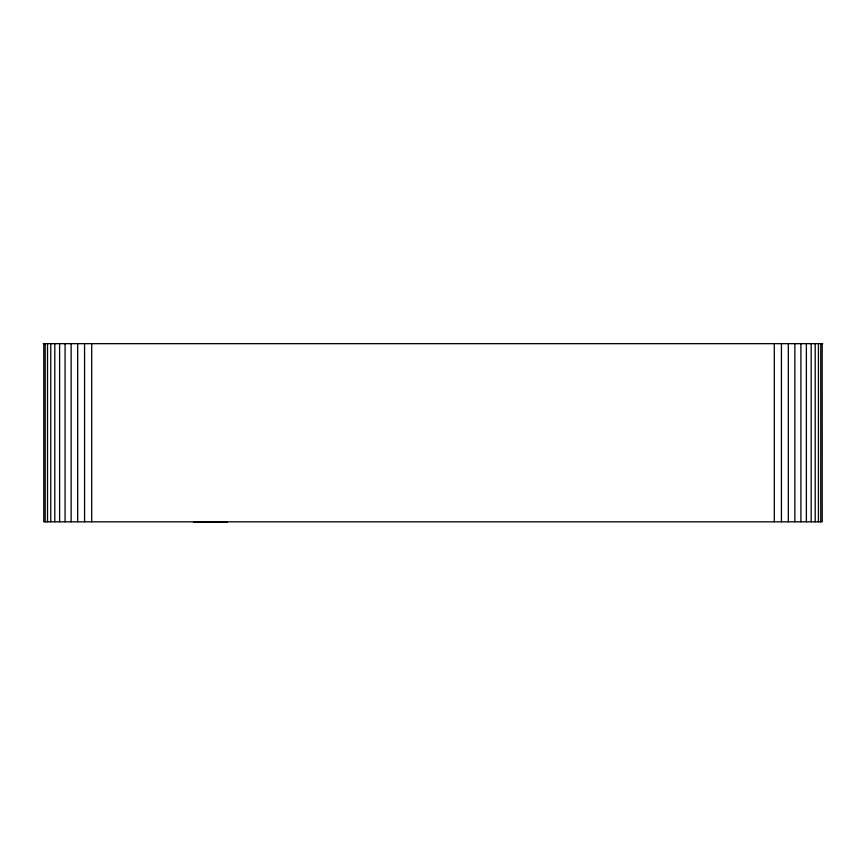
<?xml version="1.0" encoding="UTF-8"?>
<svg xmlns="http://www.w3.org/2000/svg" width="866" height="866" viewBox="0 0 866 866"><rect width="100%" height="100%" fill="white"/><g stroke="black" fill="none" stroke-linecap="round" stroke-linejoin="round"><path stroke-width="1.3" d="M43.3 343.672L822.7 343.672M193.616 521.96L227.011 521.96M193.832 522.328L226.795 522.328M822.18 343.672L822.224 521.819L43.776 521.819L43.776 343.672M820.762 343.672L820.762 521.819M818.424 343.672L818.424 521.819M815.209 343.672L815.209 521.819M811.171 343.672L811.171 521.819M806.376 343.672L806.376 521.819M800.909 343.672L800.909 521.819M794.858 343.672L794.858 521.819M788.32 343.672L788.32 521.819M781.435 343.672L781.435 521.819M774.291 343.672L774.291 521.819M91.709 343.672L91.709 521.819M84.565 343.672L84.565 521.819M77.669 343.672L77.669 521.819M71.131 343.672L71.131 521.819M65.08 343.672L65.08 521.819M59.602 343.672L59.602 521.819M54.807 343.672L54.807 521.819M50.758 343.672L50.758 521.819M47.533 343.672L47.533 521.819M45.194 343.672L45.194 521.819"/></g></svg>
